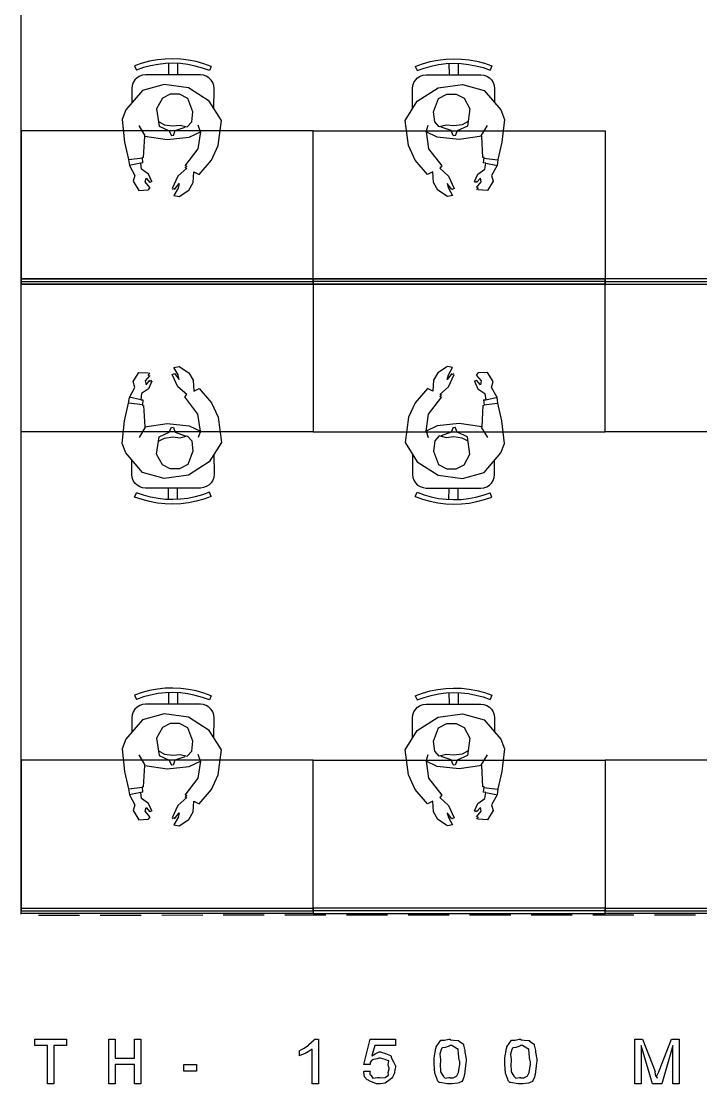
# Model space of a CAD drawing. Extents: x 0 to 23.4, y 0 to 16.5.
# Drawn here: x 5.708 to 6.685, y 8.225 to 9.754 of the extents above; entities that cross this region are included whole.
import ezdxf

# ---------------------------------------------------------------- set-up
doc = ezdxf.new("R2010")
doc.units = 0
doc.layers.get('0').update_dxf_attribs({"linetype": 'CONTINUOUS'})

msp = doc.modelspace()

# ---------------------------------------------------------------- linework, layer by layer
at = {"color": 0}
for points in [[(5.70779, 8.46924), (5.70779, 13.0227)], [(5.98101, 9.68892), (5.97043, 9.69276), (5.95953, 9.69581), (5.94846, 9.69803), (5.93728, 9.69937), (5.926, 9.69993), (5.91471, 9.69954), (5.90349, 9.69835), (5.89242, 9.69629), (5.88151, 9.69336), (5.87082, 9.68967)], [(5.97851, 9.68283), (5.96843, 9.68653), (5.95801, 9.68946), (5.94749, 9.69157), (5.93674, 9.69288), (5.926, 9.69336), (5.91521, 9.69303), (5.90451, 9.69185), (5.89388, 9.68989), (5.88346, 9.68713), (5.87332, 9.6836)], [(5.91943, 9.69336), (5.91938, 9.67681)], [(5.93257, 9.69331), (5.93251, 9.67681)], [(6.27447, 9.68892), (6.28504, 9.69276), (6.29596, 9.69581), (6.30701, 9.69803), (6.31819, 9.69937), (6.32949, 9.69993), (6.34076, 9.69954), (6.352, 9.69835), (6.36307, 9.69629), (6.37397, 9.69336), (6.38465, 9.68967)], [(6.27696, 9.68283), (6.28706, 9.68653), (6.29747, 9.68946), (6.308, 9.69157), (6.31874, 9.69288), (6.32949, 9.69336), (6.34028, 9.69303), (6.35097, 9.69185), (6.3616, 9.68989), (6.37201, 9.68713), (6.38217, 9.6836)], [(6.32292, 9.69331), (6.32297, 9.67681)], [(6.33604, 9.69336), (6.3361, 9.67681)], [(5.88667, 9.67692), (5.88226, 9.67643), (5.8781, 9.67497), (5.87435, 9.67264), (5.87125, 9.66954), (5.86887, 9.66581), (5.8674, 9.66163), (5.86692, 9.65728)], [(5.87082, 9.68967), (5.87332, 9.6836)], [(5.96539, 9.67676), (5.88667, 9.67692)], [(5.98503, 9.65701), (5.98454, 9.6614), (5.98307, 9.66558), (5.98074, 9.66932), (5.97765, 9.67242), (5.9739, 9.67475), (5.96978, 9.67622), (5.96539, 9.67676)], [(5.98101, 9.68892), (5.97851, 9.68283)], [(6.27046, 9.65701), (6.27094, 9.6614), (6.2724, 9.66558), (6.27474, 9.66932), (6.27783, 9.67242), (6.28157, 9.67475), (6.28569, 9.67622), (6.2901, 9.67676)], [(6.27447, 9.68892), (6.27696, 9.68283)], [(6.2901, 9.67676), (6.36882, 9.67692)], [(6.36882, 9.67692), (6.37321, 9.67643), (6.37739, 9.67497), (6.38113, 9.67264), (6.38422, 9.66954), (6.38661, 9.66581), (6.38807, 9.66163), (6.38857, 9.65728)], [(6.38465, 9.68967), (6.38217, 9.6836)], [(5.91319, 9.66292), (5.88194, 9.65424)], [(5.94819, 9.65804), (5.91319, 9.66292)], [(6.30729, 9.65804), (6.34229, 9.66292)], [(6.34229, 9.66292), (6.37354, 9.65424)], [(5.88194, 9.65424), (5.85801, 9.62631)], [(5.86692, 9.65728), (5.86686, 9.63667)], [(5.92215, 9.64899), (5.91075, 9.64328)], [(5.9356, 9.64893), (5.92215, 9.64899)], [(5.94749, 9.64268), (5.9356, 9.64893)], [(5.97814, 9.639), (5.94819, 9.65804)], [(5.98497, 9.62804), (5.98503, 9.65701)], [(6.27051, 9.62804), (6.27046, 9.65701)], [(6.27735, 9.639), (6.30729, 9.65804)], [(6.308, 9.64268), (6.31988, 9.64893)], [(6.31988, 9.64893), (6.33333, 9.64899)], [(6.33333, 9.64899), (6.34472, 9.64328)], [(6.37354, 9.65424), (6.39746, 9.62631)], [(6.38857, 9.65728), (6.38861, 9.63667)], [(5.91075, 9.64328), (5.9024, 9.62782)], [(5.95469, 9.62354), (5.94749, 9.64268)], [(5.99556, 9.61106), (5.97814, 9.639)], [(6.25993, 9.61106), (6.27735, 9.639)], [(6.30078, 9.62354), (6.308, 9.64268)], [(6.34472, 9.64328), (6.35308, 9.62782)], [(5.85801, 9.62631), (5.85275, 9.61268)], [(5.9024, 9.62782), (5.90597, 9.60297)], [(5.95307, 9.609), (5.95469, 9.62354)], [(6.3024, 9.609), (6.30078, 9.62354)], [(6.35308, 9.62782), (6.3495, 9.60297)], [(6.39746, 9.62631), (6.40272, 9.61268)], [(5.85275, 9.61268), (5.85633, 9.58003)], [(5.88607, 9.58908), (5.87733, 9.60389)], [(5.90597, 9.60297), (5.92063, 9.59619)], [(5.90603, 9.60894), (5.91363, 9.60493)], [(5.91363, 9.60493), (5.92594, 9.60319)], [(5.92594, 9.60319), (5.93619, 9.60449)], [(5.92936, 9.59651), (5.94358, 9.60161)], [(5.93619, 9.60449), (5.94661, 9.60183)], [(5.94661, 9.60183), (5.95307, 9.609)], [(5.96556, 9.59489), (5.9624, 9.60411)], [(5.99089, 9.57487), (5.99556, 9.61106)], [(6.2646, 9.57487), (6.25993, 9.61106)], [(6.28993, 9.59489), (6.29308, 9.60411)], [(6.30886, 9.60183), (6.3024, 9.609)], [(6.31928, 9.60449), (6.30886, 9.60183)], [(6.32611, 9.59651), (6.3119, 9.60161)], [(6.32954, 9.60319), (6.31928, 9.60449)], [(6.34185, 9.60493), (6.32954, 9.60319)], [(6.3495, 9.60297), (6.33485, 9.59619)], [(6.34944, 9.60894), (6.34185, 9.60493)], [(6.36942, 9.58908), (6.37815, 9.60389)], [(6.40272, 9.61268), (6.39914, 9.58003)], [(6.12771, 9.59603), (5.70779, 9.59603)], [(5.70779, 9.59603), (5.70779, 9.3795)], [(5.88363, 9.55778), (5.88542, 9.58871)], [(5.88542, 9.58871), (5.91775, 9.58388)], [(5.91775, 9.58388), (5.94933, 9.58718)], [(5.92063, 9.59619), (5.92383, 9.58914)], [(5.92665, 9.58951), (5.92383, 9.58914)], [(5.92665, 9.58951), (5.92936, 9.59651)], [(5.94933, 9.58718), (5.96556, 9.59489)], [(5.96556, 9.59489), (5.96197, 9.57047)], [(6.12771, 9.3795), (6.12771, 9.59603)], [(6.12771, 9.59603), (6.54769, 9.59603)], [(6.12771, 9.3795), (6.12771, 9.59603)], [(6.28993, 9.59489), (6.29351, 9.57047)], [(6.30615, 9.58718), (6.28993, 9.59489)], [(6.33768, 9.58388), (6.30615, 9.58718)], [(6.32883, 9.58951), (6.32611, 9.59651)], [(6.33165, 9.58951), (6.32883, 9.58914)], [(6.33485, 9.59619), (6.33165, 9.58914)], [(6.37007, 9.58871), (6.33768, 9.58388)], [(6.37185, 9.55778), (6.37007, 9.58871)], [(6.54769, 9.59603), (6.54769, 9.3795)], [(5.85633, 9.58003), (5.86219, 9.55474)], [(5.96197, 9.57047), (5.94293, 9.54568)], [(5.98118, 9.55399), (5.99089, 9.57487)], [(6.27431, 9.55399), (6.2646, 9.57487)], [(6.29351, 9.57047), (6.3125, 9.54568)], [(6.39914, 9.58003), (6.39328, 9.55474)], [(5.86219, 9.55474), (5.8635, 9.5465)], [(5.88238, 9.55701), (5.86268, 9.55464)], [(5.88363, 9.55778), (5.882, 9.55761)], [(5.88286, 9.55003), (5.882, 9.55761)], [(6.37349, 9.55778), (6.37185, 9.55761)], [(6.37261, 9.55003), (6.37349, 9.55761)], [(6.3731, 9.55701), (6.39279, 9.55464)], [(6.39328, 9.55474), (6.39199, 9.5465)], [(5.87961, 9.54969), (5.86285, 9.54611)], [(5.8635, 9.5465), (5.87125, 9.53196)], [(5.88286, 9.55003), (5.87961, 9.54969)], [(5.88081, 9.5409), (5.87961, 9.54969)], [(5.89085, 9.53386), (5.88081, 9.5409)], [(5.9459, 9.54238), (5.93317, 9.53097)], [(5.9459, 9.54568), (5.94293, 9.54238)], [(5.96349, 9.53353), (5.98118, 9.55399)], [(6.29199, 9.53353), (6.27431, 9.55399)], [(6.3125, 9.54568), (6.30957, 9.54238)], [(6.30957, 9.54238), (6.32232, 9.53097)], [(6.36464, 9.53386), (6.37468, 9.5409)], [(6.37587, 9.55003), (6.37261, 9.54969)], [(6.37468, 9.5409), (6.37587, 9.54969)], [(6.37587, 9.54969), (6.39264, 9.54611)], [(6.39199, 9.5465), (6.38417, 9.53196)], [(5.87125, 9.53196), (5.86882, 9.52354)], [(5.88612, 9.52274), (5.88743, 9.52826)], [(5.88743, 9.52826), (5.89279, 9.52171)], [(5.89578, 9.52311), (5.89085, 9.53386)], [(5.93317, 9.53097), (5.92486, 9.51324)], [(5.95492, 9.52171), (5.95589, 9.53737)], [(5.95589, 9.53737), (5.96349, 9.53353)], [(6.29958, 9.53737), (6.29199, 9.53353)], [(6.30051, 9.52171), (6.29958, 9.53737)], [(6.32232, 9.53097), (6.33062, 9.51324)], [(6.35969, 9.52311), (6.36464, 9.53386)], [(6.36806, 9.52826), (6.36268, 9.52171)], [(6.36936, 9.52274), (6.36806, 9.52826)], [(6.38417, 9.53196), (6.38667, 9.52354)], [(5.86882, 9.52354), (5.87696, 9.51053)], [(5.87696, 9.51053), (5.89035, 9.51113)], [(5.89279, 9.51481), (5.88612, 9.52274)], [(5.89279, 9.51481), (5.89035, 9.51113)], [(5.89578, 9.52311), (5.89279, 9.52171)], [(5.92828, 9.51324), (5.92486, 9.51193)], [(5.93349, 9.51389), (5.92731, 9.50315)], [(5.92828, 9.51193), (5.935, 9.52051)], [(5.935, 9.52051), (5.93349, 9.51389)], [(5.93479, 9.5019), (5.94857, 9.5109)], [(5.94857, 9.5109), (5.95492, 9.52171)], [(6.30692, 9.5109), (6.30051, 9.52171)], [(6.32069, 9.5019), (6.30692, 9.5109)], [(6.32047, 9.52051), (6.322, 9.51389)], [(6.32721, 9.51193), (6.32047, 9.52051)], [(6.322, 9.51389), (6.32818, 9.50315)], [(6.33062, 9.51324), (6.32721, 9.51193)], [(6.36268, 9.52311), (6.35969, 9.52171)], [(6.36268, 9.51481), (6.36936, 9.52274)], [(6.36513, 9.51481), (6.36268, 9.51113)], [(6.37853, 9.51053), (6.36513, 9.51113)], [(6.38667, 9.52354), (6.37853, 9.51053)], [(5.92731, 9.50315), (5.93479, 9.5019)], [(6.32818, 9.50315), (6.32069, 9.5019)], [(5.70779, 9.3795), (6.12771, 9.3795)], [(5.70779, 9.16297), (5.70779, 9.3795)], [(5.70779, 9.3795), (6.12771, 9.3795)], [(6.12771, 9.38346), (6.12771, 9.3795)], [(6.12771, 9.38346), (6.12771, 9.3795)], [(6.54769, 9.3795), (6.12771, 9.3795)], [(6.12771, 9.3795), (6.12771, 9.16297)], [(6.12771, 9.37554), (6.12771, 9.3795)], [(6.54769, 9.3795), (6.12771, 9.3795)], [(6.12771, 9.3795), (6.12771, 9.16297)], [(6.12771, 9.37554), (6.12771, 9.3795)], [(6.54769, 9.16297), (6.54769, 9.3795)], [(6.54769, 9.16297), (6.54769, 9.3795)], [(6.54769, 9.3795), (6.96761, 9.3795)], [(5.92731, 9.25586), (5.93479, 9.25711)], [(5.93349, 9.24511), (5.92731, 9.25586)], [(5.93479, 9.25711), (5.94857, 9.2481)], [(6.32069, 9.25711), (6.30692, 9.2481)], [(6.32818, 9.25586), (6.32069, 9.25711)], [(6.322, 9.24511), (6.32818, 9.25586)], [(5.86882, 9.23546), (5.87696, 9.24849)], [(5.87125, 9.22706), (5.86882, 9.23546)], [(5.87696, 9.24849), (5.89035, 9.24789)], [(5.89279, 9.24419), (5.88612, 9.23628)], [(5.88612, 9.23628), (5.88743, 9.23074)], [(5.88743, 9.23074), (5.89279, 9.23731)], [(5.89035, 9.24419), (5.89279, 9.24789)], [(5.89578, 9.23589), (5.89085, 9.22515)], [(5.89279, 9.23589), (5.89578, 9.23731)], [(5.92486, 9.24576), (5.92828, 9.24707)], [(5.93317, 9.22803), (5.92486, 9.24576)], [(5.92828, 9.24707), (5.935, 9.2385)], [(5.935, 9.2385), (5.93349, 9.24511)], [(5.94857, 9.2481), (5.95492, 9.23731)], [(5.95492, 9.23731), (5.95589, 9.22162)], [(6.30051, 9.23731), (6.29958, 9.22162)], [(6.30692, 9.2481), (6.30051, 9.23731)], [(6.32721, 9.24707), (6.32047, 9.2385)], [(6.32047, 9.2385), (6.322, 9.24511)], [(6.32232, 9.22803), (6.33062, 9.24576)], [(6.32721, 9.24576), (6.33062, 9.24707)], [(6.35969, 9.23589), (6.36268, 9.23731)], [(6.35969, 9.23589), (6.36464, 9.22515)], [(6.36268, 9.24419), (6.36513, 9.24789)], [(6.36268, 9.24419), (6.36936, 9.23628)], [(6.36806, 9.23074), (6.36268, 9.23731)], [(6.37853, 9.24849), (6.36513, 9.24789)], [(6.36936, 9.23628), (6.36806, 9.23074)], [(6.38667, 9.23546), (6.37853, 9.24849)], [(6.38417, 9.22706), (6.38667, 9.23546)], [(5.8635, 9.21251), (5.87125, 9.22706)], [(5.88081, 9.2181), (5.87961, 9.20931)], [(5.89085, 9.22515), (5.88081, 9.2181)], [(5.9459, 9.21664), (5.93317, 9.22803)], [(5.95589, 9.22162), (5.96349, 9.22547)], [(5.96349, 9.22547), (5.98118, 9.20503)], [(6.29199, 9.22547), (6.27431, 9.20503)], [(6.29958, 9.22162), (6.29199, 9.22547)], [(6.30957, 9.21664), (6.32232, 9.22803)], [(6.36464, 9.22515), (6.37468, 9.2181)], [(6.37468, 9.2181), (6.37587, 9.20931)], [(6.39199, 9.21251), (6.38417, 9.22706)], [(5.85633, 9.17899), (5.86219, 9.20426)], [(5.86219, 9.20426), (5.8635, 9.21251)], [(5.88238, 9.20199), (5.86268, 9.20438)], [(5.87961, 9.20931), (5.86285, 9.21289)], [(5.87961, 9.20899), (5.88286, 9.20931)], [(5.88286, 9.20899), (5.882, 9.20139)], [(5.94293, 9.21332), (5.9459, 9.21664)], [(5.96197, 9.18853), (5.94293, 9.21332)], [(5.98118, 9.20503), (5.99089, 9.18414)], [(6.27431, 9.20503), (6.2646, 9.18414)], [(6.29351, 9.18853), (6.3125, 9.21332)], [(6.30957, 9.21332), (6.3125, 9.21664)], [(6.37261, 9.20899), (6.37587, 9.20931)], [(6.37261, 9.20899), (6.37349, 9.20139)], [(6.3731, 9.20199), (6.39279, 9.20438)], [(6.37587, 9.20931), (6.39264, 9.21289)], [(6.39328, 9.20426), (6.39199, 9.21251)], [(6.39914, 9.17899), (6.39328, 9.20426)], [(5.882, 9.20122), (5.88363, 9.20139)], [(5.88363, 9.20122), (5.88542, 9.17031)], [(5.96556, 9.16411), (5.96197, 9.18853)], [(6.28993, 9.16411), (6.29351, 9.18853)], [(6.37185, 9.20122), (6.37007, 9.17031)], [(6.37185, 9.20122), (6.37349, 9.20139)], [(5.85275, 9.14632), (5.85633, 9.17899)], [(5.88542, 9.17031), (5.91775, 9.17513)], [(5.91775, 9.17513), (5.94933, 9.17182)], [(5.99089, 9.18414), (5.99556, 9.14794)], [(6.2646, 9.18414), (6.25993, 9.14794)], [(6.33768, 9.17513), (6.30615, 9.17182)], [(6.37007, 9.17031), (6.33768, 9.17513)], [(6.40272, 9.14632), (6.39914, 9.17899)], [(6.12771, 9.16297), (5.70779, 9.16297)], [(5.88607, 9.16992), (5.87733, 9.15511)], [(5.90597, 9.15603), (5.92063, 9.16282)], [(5.92063, 9.16282), (5.92383, 9.16986)], [(5.92383, 9.16949), (5.92665, 9.16986)], [(5.92665, 9.16949), (5.92936, 9.16249)], [(5.92936, 9.16249), (5.94358, 9.15739)], [(5.93619, 9.15451), (5.94661, 9.15717)], [(5.94661, 9.15717), (5.95307, 9.15001)], [(5.94933, 9.17182), (5.96556, 9.16411)], [(5.96556, 9.16411), (5.9624, 9.15489)], [(6.12771, 9.16297), (6.54769, 9.16297)], [(6.30615, 9.17182), (6.28993, 9.16411)], [(6.28993, 9.16411), (6.29308, 9.15489)], [(6.30886, 9.15717), (6.3024, 9.15001)], [(6.31928, 9.15451), (6.30886, 9.15717)], [(6.32611, 9.16249), (6.3119, 9.15739)], [(6.32883, 9.16949), (6.32611, 9.16249)], [(6.32883, 9.16949), (6.33165, 9.16986)], [(6.33485, 9.16282), (6.33165, 9.16986)], [(6.3495, 9.15603), (6.33485, 9.16282)], [(6.36942, 9.16992), (6.37815, 9.15511)], [(6.96761, 9.16297), (6.54769, 9.16297)], [(5.85801, 9.13271), (5.85275, 9.14632)], [(5.9024, 9.13118), (5.90597, 9.15603)], [(5.90603, 9.15007), (5.91363, 9.15408)], [(5.91363, 9.15408), (5.92594, 9.15582)], [(5.92594, 9.15582), (5.93619, 9.15451)], [(5.95307, 9.15001), (5.95469, 9.13547)], [(5.99556, 9.14794), (5.97814, 9.12001)], [(6.25993, 9.14794), (6.27735, 9.12001)], [(6.3024, 9.15001), (6.30078, 9.13547)], [(6.32954, 9.15582), (6.31928, 9.15451)], [(6.34185, 9.15408), (6.32954, 9.15582)], [(6.34944, 9.15007), (6.34185, 9.15408)], [(6.35308, 9.13118), (6.3495, 9.15603)], [(6.39746, 9.13271), (6.40272, 9.14632)], [(5.88194, 9.10476), (5.85801, 9.13271)], [(5.91075, 9.11572), (5.9024, 9.13118)], [(5.95469, 9.13547), (5.94749, 9.11632)], [(5.98497, 9.13097), (5.98503, 9.102)], [(6.27051, 9.13097), (6.27046, 9.102)], [(6.30078, 9.13547), (6.308, 9.11632)], [(6.34472, 9.11572), (6.35308, 9.13118)], [(6.37354, 9.10476), (6.39746, 9.13271)], [(5.86692, 9.10172), (5.86686, 9.12235)], [(5.92215, 9.11003), (5.91075, 9.11572)], [(5.94749, 9.11632), (5.9356, 9.11008)], [(5.97814, 9.12001), (5.94819, 9.10097)], [(6.27735, 9.12001), (6.30729, 9.10097)], [(6.308, 9.11632), (6.31988, 9.11008)], [(6.33333, 9.11003), (6.34472, 9.11572)], [(6.38857, 9.10172), (6.38861, 9.12235)], [(5.88667, 9.08208), (5.88226, 9.08257), (5.8781, 9.08404), (5.87435, 9.08637), (5.87125, 9.08946), (5.86887, 9.09321), (5.8674, 9.09739), (5.86692, 9.10172)], [(5.91319, 9.09608), (5.88194, 9.10476)], [(5.94819, 9.10097), (5.91319, 9.09608)], [(5.9356, 9.11008), (5.92215, 9.11003)], [(5.98503, 9.102), (5.98454, 9.0976), (5.98307, 9.09343), (5.98074, 9.08968), (5.97765, 9.08658), (5.9739, 9.08425), (5.96978, 9.08279), (5.96539, 9.08225)], [(6.27046, 9.102), (6.27094, 9.0976), (6.2724, 9.09343), (6.27474, 9.08968), (6.27783, 9.08658), (6.28157, 9.08425), (6.28569, 9.08279), (6.2901, 9.08225)], [(6.30729, 9.10097), (6.34229, 9.09608)], [(6.31988, 9.11008), (6.33333, 9.11003)], [(6.34229, 9.09608), (6.37354, 9.10476)], [(6.36882, 9.08208), (6.37321, 9.08257), (6.37739, 9.08404), (6.38113, 9.08637), (6.38422, 9.08946), (6.38661, 9.09321), (6.38807, 9.09739), (6.38857, 9.10172)], [(5.96539, 9.08225), (5.88667, 9.08208)], [(5.91943, 9.06565), (5.91938, 9.08219)], [(5.93257, 9.06569), (5.93251, 9.08219)], [(6.2901, 9.08225), (6.36882, 9.08208)], [(6.32292, 9.06569), (6.32297, 9.08219)], [(6.33604, 9.06565), (6.3361, 9.08219)], [(5.87082, 9.06933), (5.87332, 9.07542)], [(5.98101, 9.0701), (5.97043, 9.06625), (5.95953, 9.06321), (5.94846, 9.06099), (5.93728, 9.05963), (5.926, 9.05908), (5.91471, 9.05946), (5.90349, 9.06065), (5.89242, 9.06272), (5.88151, 9.06565), (5.87082, 9.06933)], [(5.97851, 9.07617), (5.96843, 9.07249), (5.95801, 9.06956), (5.94749, 9.06743), (5.93674, 9.06614), (5.926, 9.06565), (5.91521, 9.06597), (5.90451, 9.06717), (5.89388, 9.06912), (5.88346, 9.07189), (5.87332, 9.07542)], [(5.98101, 9.0701), (5.97851, 9.07617)], [(6.27447, 9.0701), (6.27696, 9.07617)], [(6.27447, 9.0701), (6.28504, 9.06625), (6.29596, 9.06321), (6.30701, 9.06099), (6.31819, 9.05963), (6.32949, 9.05908), (6.34076, 9.05946), (6.352, 9.06065), (6.36307, 9.06272), (6.37397, 9.06565), (6.38465, 9.06933)], [(6.27696, 9.07617), (6.28706, 9.07249), (6.29747, 9.06956), (6.308, 9.06743), (6.31874, 9.06614), (6.32949, 9.06565), (6.34028, 9.06597), (6.35097, 9.06717), (6.3616, 9.06912), (6.37201, 9.07189), (6.38217, 9.07542)], [(6.38465, 9.06933), (6.38217, 9.07542)], [(5.98101, 8.78342), (5.97043, 8.78733), (5.95953, 8.79036), (5.94846, 8.79258), (5.93728, 8.79394), (5.926, 8.79443), (5.91471, 8.79411), (5.90349, 8.79286), (5.89242, 8.79081), (5.88151, 8.78792), (5.87082, 8.78418)], [(6.27447, 8.78342), (6.28504, 8.78733), (6.29596, 8.79036), (6.30701, 8.79258), (6.31819, 8.79394), (6.32949, 8.79443), (6.34076, 8.79411), (6.352, 8.79286), (6.36307, 8.79081), (6.37397, 8.78792), (6.38465, 8.78418)], [(5.87082, 8.78418), (5.87332, 8.7781)], [(5.97851, 8.77735), (5.96843, 8.78103), (5.95801, 8.78396), (5.94743, 8.78608), (5.93674, 8.78737), (5.926, 8.78787), (5.91521, 8.78754), (5.90451, 8.7864), (5.89388, 8.78444), (5.88346, 8.78168), (5.87332, 8.7781)], [(5.91943, 8.78787), (5.91938, 8.77138)], [(5.93257, 8.78787), (5.93251, 8.77138)], [(5.98101, 8.78342), (5.97851, 8.77735)], [(6.27447, 8.78342), (6.27696, 8.77735)], [(6.27696, 8.77735), (6.28706, 8.78103), (6.29747, 8.78396), (6.308, 8.78608), (6.31874, 8.78737), (6.32949, 8.78787), (6.34028, 8.78754), (6.35097, 8.7864), (6.3616, 8.78444), (6.37201, 8.78168), (6.38217, 8.7781)], [(6.32292, 8.78787), (6.32297, 8.77138)], [(6.33604, 8.78787), (6.3361, 8.77138)], [(6.38465, 8.78418), (6.38217, 8.7781)], [(5.88667, 8.77143), (5.88226, 8.77094), (5.8781, 8.76953), (5.87435, 8.76719), (5.87125, 8.76406), (5.86887, 8.76036), (5.8674, 8.75618), (5.86692, 8.75179)], [(5.96539, 8.77126), (5.88667, 8.77143)], [(5.98503, 8.75157), (5.98454, 8.75592), (5.98307, 8.7601), (5.98074, 8.76383), (5.97765, 8.76699), (5.9739, 8.76932), (5.96978, 8.77078), (5.96539, 8.77126)], [(6.27046, 8.75157), (6.27094, 8.75592), (6.2724, 8.7601), (6.27474, 8.76383), (6.27783, 8.76699), (6.28157, 8.76932), (6.28569, 8.77078), (6.2901, 8.77126)], [(6.2901, 8.77126), (6.36882, 8.77143)], [(6.36882, 8.77143), (6.37321, 8.77094), (6.37739, 8.76953), (6.38113, 8.76719), (6.38422, 8.76406), (6.38661, 8.76036), (6.38807, 8.75618), (6.38857, 8.75179)], [(5.88194, 8.74875), (5.85801, 8.72086)], [(5.86692, 8.75179), (5.86686, 8.73118)], [(5.91319, 8.75749), (5.88194, 8.74875)], [(5.94819, 8.75261), (5.91319, 8.75749)], [(5.97814, 8.7335), (5.94819, 8.75261)], [(5.98497, 8.7226), (5.98503, 8.75157)], [(6.27051, 8.7226), (6.27046, 8.75157)], [(6.27735, 8.7335), (6.30729, 8.75261)], [(6.30729, 8.75261), (6.34229, 8.75749)], [(6.34229, 8.75749), (6.37354, 8.74875)], [(6.37354, 8.74875), (6.39746, 8.72086)], [(6.38857, 8.75179), (6.38861, 8.73118)], [(5.91075, 8.73785), (5.9024, 8.72233)], [(5.92215, 8.74349), (5.91075, 8.73785)], [(5.9356, 8.74349), (5.92215, 8.74349)], [(5.94749, 8.73725), (5.9356, 8.74349)], [(5.95469, 8.7181), (5.94749, 8.73725)], [(5.99556, 8.70557), (5.97814, 8.7335)], [(6.25993, 8.70557), (6.27735, 8.7335)], [(6.30078, 8.7181), (6.308, 8.73725)], [(6.308, 8.73725), (6.31988, 8.74349)], [(6.31988, 8.74349), (6.33333, 8.74349)], [(6.33333, 8.74349), (6.34472, 8.73785)], [(6.34472, 8.73785), (6.35308, 8.72233)], [(5.85801, 8.72086), (5.85275, 8.70719)], [(5.9024, 8.72233), (5.90597, 8.69754)], [(5.95307, 8.70356), (5.95469, 8.7181)], [(6.3024, 8.70356), (6.30078, 8.7181)], [(6.35308, 8.72233), (6.3495, 8.69754)], [(6.39746, 8.72086), (6.40272, 8.70719)], [(5.85275, 8.70719), (5.85633, 8.67453)], [(5.88607, 8.6836), (5.87733, 8.69846)], [(5.90603, 8.70344), (5.91363, 8.69943)], [(5.91363, 8.69943), (5.92594, 8.69769)], [(5.92594, 8.69769), (5.93619, 8.69906)], [(5.93619, 8.69906), (5.94661, 8.69635)], [(5.94661, 8.69635), (5.95307, 8.70356)], [(5.96556, 8.68946), (5.9624, 8.69868)], [(5.99089, 8.66938), (5.99556, 8.70557)], [(6.2646, 8.66938), (6.25993, 8.70557)], [(6.28993, 8.68946), (6.29308, 8.69868)], [(6.30886, 8.69635), (6.3024, 8.70356)], [(6.31928, 8.69906), (6.30886, 8.69635)], [(6.32954, 8.69769), (6.31928, 8.69906)], [(6.34185, 8.69943), (6.32954, 8.69769)], [(6.34944, 8.70344), (6.34185, 8.69943)], [(6.36942, 8.6836), (6.37815, 8.69846)], [(6.40272, 8.70719), (6.39914, 8.67453)], [(6.12771, 8.69054), (5.70779, 8.69054)], [(5.70779, 8.69054), (5.70779, 8.47407)], [(5.88363, 8.65235), (5.88542, 8.68321)], [(5.88542, 8.68321), (5.91775, 8.67839)], [(5.90597, 8.69754), (5.92063, 8.69069)], [(5.92063, 8.69069), (5.92383, 8.68371)], [(5.92665, 8.68408), (5.92383, 8.68371)], [(5.92665, 8.68408), (5.92936, 8.69108)], [(5.92936, 8.69108), (5.94358, 8.69618)], [(5.94933, 8.68175), (5.96556, 8.68946)], [(5.96556, 8.68946), (5.96197, 8.66504)], [(6.12771, 8.47407), (6.12771, 8.69054)], [(6.12771, 8.69054), (6.54769, 8.69054)], [(6.12771, 8.47407), (6.12771, 8.69054)], [(6.28993, 8.68946), (6.29351, 8.66504)], [(6.30615, 8.68175), (6.28993, 8.68946)], [(6.32611, 8.69108), (6.3119, 8.69618)], [(6.32878, 8.68408), (6.32611, 8.69108)], [(6.33165, 8.68408), (6.32878, 8.68371)], [(6.33485, 8.69069), (6.33165, 8.68371)], [(6.3495, 8.69754), (6.33485, 8.69069)], [(6.37007, 8.68321), (6.33768, 8.67839)], [(6.37185, 8.65235), (6.37007, 8.68321)], [(6.54769, 8.69054), (6.54769, 8.47407)], [(6.96761, 8.69054), (6.54769, 8.69054)], [(6.54769, 8.69054), (6.54769, 8.47407)], [(5.85633, 8.67453), (5.86219, 8.64931)], [(5.91775, 8.67839), (5.94933, 8.68175)], [(5.98118, 8.64854), (5.99089, 8.66938)], [(6.27431, 8.64854), (6.2646, 8.66938)], [(6.33768, 8.67839), (6.30615, 8.68175)], [(6.39914, 8.67453), (6.39328, 8.64931)], [(5.96197, 8.66504), (5.94293, 8.64025)], [(6.29351, 8.66504), (6.3125, 8.64025)], [(5.86219, 8.64931), (5.8635, 8.64106)], [(5.88238, 8.65153), (5.86268, 8.64919)], [(5.87961, 8.64421), (5.86285, 8.64068)], [(5.8635, 8.64106), (5.87125, 8.62651)], [(5.88286, 8.64453), (5.87961, 8.64421)], [(5.88081, 8.63547), (5.87961, 8.64421)], [(5.88363, 8.65235), (5.882, 8.65218)], [(5.88286, 8.64453), (5.882, 8.65218)], [(5.9459, 8.64025), (5.94293, 8.63687)], [(5.96349, 8.62804), (5.98118, 8.64854)], [(6.29199, 8.62804), (6.27431, 8.64854)], [(6.3125, 8.64025), (6.30957, 8.63687)], [(6.37349, 8.65235), (6.37185, 8.65218)], [(6.37261, 8.64453), (6.37349, 8.65218)], [(6.37587, 8.64453), (6.37261, 8.64421)], [(6.3731, 8.65153), (6.39279, 8.64919)], [(6.37468, 8.63547), (6.37587, 8.64421)], [(6.37587, 8.64421), (6.39264, 8.64068)], [(6.39199, 8.64106), (6.38417, 8.62651)], [(6.39328, 8.64931), (6.39199, 8.64106)], [(5.87125, 8.62651), (5.86882, 8.61806)], [(5.89085, 8.62836), (5.88081, 8.63547)], [(5.88612, 8.61724), (5.88743, 8.62278)], [(5.88743, 8.62278), (5.89279, 8.61621)], [(5.89578, 8.61768), (5.89085, 8.62836)], [(5.93317, 8.62549), (5.92486, 8.60781)], [(5.9459, 8.63687), (5.93317, 8.62549)], [(5.95492, 8.61621), (5.95589, 8.63194)], [(5.95589, 8.63194), (5.96349, 8.62804)], [(6.29958, 8.63194), (6.29199, 8.62804)], [(6.30051, 8.61621), (6.29958, 8.63194)], [(6.30957, 8.63687), (6.32232, 8.62549)], [(6.32232, 8.62549), (6.33062, 8.60781)], [(6.35969, 8.61768), (6.36464, 8.62836)], [(6.36806, 8.62278), (6.36268, 8.61621)], [(6.36464, 8.62836), (6.37468, 8.63547)], [(6.36936, 8.61724), (6.36806, 8.62278)], [(6.38417, 8.62651), (6.38667, 8.61806)], [(5.86882, 8.61806), (5.87696, 8.60504)], [(5.89279, 8.60932), (5.88612, 8.61724)], [(5.89279, 8.60932), (5.89035, 8.60562)], [(5.89578, 8.61768), (5.89279, 8.61621)], [(5.92828, 8.60781), (5.92486, 8.60644)], [(5.93349, 8.60846), (5.92731, 8.59765)], [(5.92828, 8.60644), (5.935, 8.61501)], [(5.935, 8.61501), (5.93349, 8.60846)], [(5.94857, 8.60542), (5.95492, 8.61621)], [(6.30692, 8.60542), (6.30051, 8.61621)], [(6.32047, 8.61501), (6.322, 8.60846)], [(6.32721, 8.60644), (6.32047, 8.61501)], [(6.322, 8.60846), (6.32818, 8.59765)], [(6.33062, 8.60781), (6.32721, 8.60644)], [(6.36268, 8.61768), (6.35969, 8.61621)], [(6.36268, 8.60932), (6.36936, 8.61724)], [(6.36513, 8.60932), (6.36268, 8.60562)], [(6.38667, 8.61806), (6.37853, 8.60504)], [(5.87696, 8.60504), (5.89035, 8.60562)], [(5.92731, 8.59765), (5.93479, 8.59646)], [(5.93479, 8.59646), (5.94857, 8.60542)], [(6.32069, 8.59646), (6.30692, 8.60542)], [(6.32818, 8.59765), (6.32069, 8.59646)], [(6.37853, 8.60504), (6.36513, 8.60562)], [(5.70779, 8.47407), (6.12771, 8.47407)], [(6.12771, 8.47797), (6.12771, 8.47407)], [(6.12771, 8.47797), (6.12771, 8.47407)], [(6.54769, 8.47407), (6.12771, 8.47407)], [(6.54769, 8.47407), (6.96761, 8.47407)], [(5.79167, 8.46739), (5.73258, 8.46739)], [(5.88021, 8.46744), (5.82118, 8.46739)], [(5.96881, 8.4675), (5.90972, 8.46744)], [(6.05735, 8.4675), (5.99832, 8.4675)], [(6.14594, 8.46756), (6.08692, 8.4675)], [(6.23454, 8.46761), (6.17546, 8.46756)], [(6.32308, 8.46761), (6.26406, 8.46761)], [(6.41168, 8.46767), (6.35265, 8.46767)], [(6.50028, 8.46772), (6.44119, 8.46767)], [(6.58882, 8.46772), (6.52979, 8.46772)], [(6.6774, 8.46778), (6.61838, 8.46778)]]:
    msp.add_lwpolyline(points, dxfattribs=at)
for points in [[(5.70779, 9.38346), (6.12771, 9.38346), (6.12771, 9.37554), (5.70779, 9.37554), (5.70779, 9.38346)], [(5.70779, 9.37554), (6.12771, 9.37554), (6.12771, 9.38346), (5.70779, 9.38346), (5.70779, 9.37554)], [(6.54769, 9.38346), (6.12771, 9.38346), (6.12771, 9.37554), (6.54769, 9.37554), (6.54769, 9.38346)], [(6.54769, 9.37554), (6.12771, 9.37554), (6.12771, 9.38346), (6.54769, 9.38346), (6.54769, 9.37554)], [(6.54769, 9.37554), (6.96761, 9.37554), (6.96761, 9.38346), (6.54769, 9.38346), (6.54769, 9.37554)], [(5.70779, 8.47797), (6.12771, 8.47797), (6.12771, 8.47011), (5.70779, 8.47011), (5.70779, 8.47797)], [(6.54769, 8.47797), (6.12771, 8.47797), (6.12771, 8.47011), (6.54769, 8.47011), (6.54769, 8.47797)], [(6.54769, 8.47797), (6.96761, 8.47797), (6.96761, 8.47011), (6.54769, 8.47011), (6.54769, 8.47797)], [(5.74544, 8.22515), (5.74544, 8.28006), (5.72721, 8.28006), (5.72721, 8.28917), (5.773, 8.28917), (5.773, 8.28006), (5.75478, 8.28006), (5.75478, 8.22515), (5.74544, 8.22515)], [(5.83376, 8.22515), (5.83376, 8.28917), (5.84289, 8.28917), (5.84289, 8.26183), (5.87044, 8.26183), (5.87044, 8.28917), (5.87956, 8.28917), (5.87956, 8.22515), (5.87044, 8.22515), (5.87044, 8.25271), (5.84289, 8.25271), (5.84289, 8.22515), (5.83376, 8.22515)], [(6.13531, 8.22515), (6.12619, 8.22515), (6.12619, 8.27507), (6.12478, 8.27414), (6.1205, 8.27121), (6.11811, 8.26986), (6.11729, 8.26942), (6.116, 8.26878), (6.10846, 8.26574), (6.10775, 8.26551), (6.10775, 8.27311), (6.10829, 8.27317), (6.11382, 8.27587), (6.12022, 8.28), (6.12121, 8.28071), (6.12142, 8.28147), (6.12901, 8.28851), (6.12944, 8.28917), (6.13531, 8.28917), (6.13531, 8.22515)], [(6.20025, 8.24338), (6.20936, 8.24338), (6.20888, 8.24251), (6.20925, 8.23882), (6.21132, 8.23687), (6.21153, 8.23643), (6.21132, 8.23611), (6.21343, 8.2334), (6.22011, 8.23426), (6.22239, 8.23426), (6.22385, 8.23351), (6.23122, 8.2341), (6.23594, 8.23753), (6.23606, 8.23817), (6.23606, 8.23817), (6.23568, 8.2411), (6.23693, 8.24675), (6.23693, 8.24858), (6.23633, 8.24875), (6.23562, 8.25282), (6.23639, 8.2576), (6.23628, 8.25814), (6.23546, 8.25836), (6.23128, 8.26025), (6.22428, 8.26183), (6.22194, 8.26183), (6.22011, 8.26118), (6.21431, 8.2601), (6.21251, 8.2596), (6.2124, 8.25922), (6.21153, 8.25851), (6.20958, 8.25553), (6.20964, 8.25331), (6.20936, 8.25271), (6.20025, 8.25271), (6.20936, 8.28917), (6.24604, 8.28917), (6.24604, 8.28006), (6.21631, 8.28006), (6.21175, 8.26551), (6.21175, 8.26551), (6.21669, 8.26801), (6.22271, 8.27094), (6.22478, 8.27094), (6.22537, 8.27061), (6.23161, 8.26888), (6.23872, 8.2659), (6.23975, 8.26486), (6.23981, 8.26286), (6.24294, 8.25646), (6.24604, 8.25108), (6.24604, 8.24924), (6.24567, 8.2469), (6.24414, 8.23947), (6.24149, 8.23454), (6.24061, 8.2334), (6.23844, 8.23139), (6.23107, 8.22618), (6.22456, 8.22515), (6.22239, 8.22515), (6.21853, 8.22515), (6.20796, 8.22933), (6.20697, 8.23014), (6.2054, 8.23058), (6.2015, 8.23529), (6.20036, 8.24203), (6.20025, 8.24338)], [(6.30181, 8.25726), (6.30181, 8.26232), (6.30399, 8.27593), (6.30442, 8.27746), (6.30464, 8.2781), (6.31114, 8.28765), (6.31201, 8.28787), (6.31201, 8.28787), (6.31635, 8.28797), (6.32254, 8.28917), (6.3246, 8.28917), (6.32482, 8.28851), (6.32949, 8.28765), (6.33589, 8.28754), (6.33697, 8.28722), (6.3374, 8.28635), (6.34381, 8.28201), (6.34392, 8.28136), (6.34392, 8.28065), (6.3456, 8.27279), (6.34586, 8.27181), (6.34592, 8.27051), (6.3476, 8.26058), (6.3476, 8.25726), (6.34722, 8.2551), (6.34543, 8.23861), (6.345, 8.23708), (6.34451, 8.23486), (6.34169, 8.22835), (6.33826, 8.22672), (6.3374, 8.22646), (6.33589, 8.22613), (6.32742, 8.22515), (6.3246, 8.22515), (6.32064, 8.22515), (6.30974, 8.22678), (6.30875, 8.22711), (6.30701, 8.229), (6.30268, 8.24061), (6.30181, 8.25315), (6.30181, 8.25726)], [(6.40338, 8.25726), (6.40338, 8.26232), (6.40554, 8.27593), (6.40597, 8.27746), (6.40619, 8.2781), (6.41271, 8.28765), (6.41357, 8.28787), (6.41357, 8.28787), (6.41792, 8.28797), (6.4241, 8.28917), (6.42617, 8.28917), (6.42638, 8.28851), (6.43104, 8.28765), (6.43744, 8.28754), (6.43853, 8.28722), (6.43896, 8.28635), (6.44536, 8.28201), (6.44547, 8.28136), (6.44547, 8.28065), (6.44715, 8.27279), (6.44743, 8.27181), (6.44749, 8.27051), (6.44917, 8.26058), (6.44917, 8.25726), (6.44879, 8.2551), (6.447, 8.23861), (6.44656, 8.23708), (6.44607, 8.23486), (6.44325, 8.22835), (6.43983, 8.22672), (6.43896, 8.22646), (6.43744, 8.22613), (6.42899, 8.22515), (6.42617, 8.22515), (6.42219, 8.22515), (6.41129, 8.22678), (6.41032, 8.22711), (6.40858, 8.229), (6.40424, 8.24061), (6.40338, 8.25315), (6.40338, 8.25726)], [(6.59017, 8.22515), (6.59017, 8.28917), (6.60146, 8.28917), (6.61947, 8.24294), (6.61893, 8.24164), (6.61979, 8.23665), (6.62213, 8.23372), (6.62229, 8.23318), (6.62224, 8.23318), (6.62175, 8.23654), (6.62494, 8.24246), (6.62532, 8.2436), (6.6429, 8.28917), (6.65419, 8.28917), (6.65419, 8.22515), (6.64507, 8.22515), (6.64507, 8.28006), (6.62901, 8.22515), (6.61556, 8.22515), (6.59928, 8.28006), (6.59928, 8.22515), (6.59017, 8.22515)], [(6.31093, 8.25726), (6.31017, 8.25385), (6.31076, 8.24229), (6.31418, 8.23687), (6.31483, 8.23643), (6.31467, 8.236), (6.3176, 8.2334), (6.32281, 8.23426), (6.3246, 8.23426), (6.32471, 8.23389), (6.32883, 8.23367), (6.33371, 8.23611), (6.33436, 8.23643), (6.33436, 8.23643), (6.33681, 8.24143), (6.33849, 8.25331), (6.33849, 8.25726), (6.33772, 8.25922), (6.33664, 8.26824), (6.3361, 8.27479), (6.33567, 8.2755), (6.33469, 8.27556), (6.3271, 8.28006), (6.3246, 8.28006), (6.32308, 8.27908), (6.3176, 8.27746), (6.31381, 8.27681), (6.31288, 8.27615), (6.31164, 8.27453), (6.31, 8.26768), (6.31093, 8.25988), (6.31093, 8.25726)], [(6.41249, 8.25726), (6.41174, 8.25385), (6.41233, 8.24229), (6.41575, 8.23687), (6.41639, 8.23643), (6.41624, 8.236), (6.41917, 8.2334), (6.42437, 8.23426), (6.42617, 8.23426), (6.42626, 8.23389), (6.43039, 8.23367), (6.43528, 8.23611), (6.43593, 8.23643), (6.43593, 8.23643), (6.43837, 8.24143), (6.44006, 8.25331), (6.44006, 8.25726), (6.43929, 8.25922), (6.43821, 8.26824), (6.43767, 8.27479), (6.43722, 8.2755), (6.43625, 8.27556), (6.42865, 8.28006), (6.42617, 8.28006), (6.42464, 8.27908), (6.41917, 8.27746), (6.41536, 8.27681), (6.41444, 8.27615), (6.41319, 8.27453), (6.41157, 8.26768), (6.41249, 8.25988), (6.41249, 8.25726)], [(5.94146, 8.24338), (5.94146, 8.25271), (5.95969, 8.25271), (5.95969, 8.24338), (5.94146, 8.24338)]]:
    msp.add_lwpolyline(points, close=True, dxfattribs=at)

doc.saveas('drawing.dxf')
